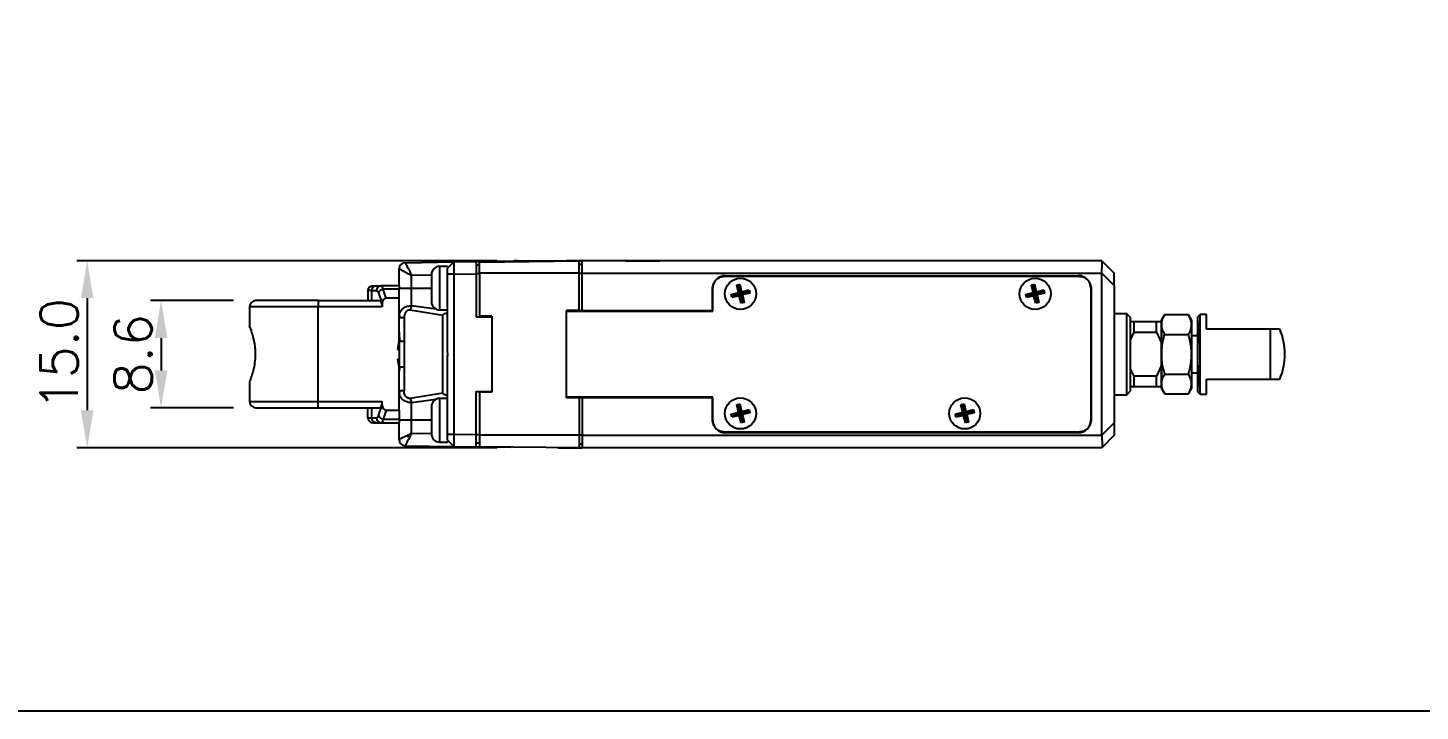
# Model space of a CAD drawing. Header units: millimetres. Extents: x 0 to 508, y 0 to 159.
# Drawn here: x 56.7 to 168.4, y 0 to 54.8 of the extents above; entities that cross this region are included whole.
import ezdxf
from ezdxf import colors
from ezdxf.entities.mleader import LeaderData, LeaderLine
from ezdxf.math import Vec2, Vec3

# ---------------------------------------------------------------- set-up
doc = ezdxf.new("R2010")
doc.units = ezdxf.units.MM
doc.header["$LTSCALE"] = 0.5
doc.styles.add('STYLE2', font='')
doc.styles.add('USER2', font='SIMPLEX.SHX')
doc.styles.get('STYLE2').set_extended_font_data('Gulim')
doc.dimstyles.new('BASE120 inch', dxfattribs={"dimscale": 1.2, "dimtxt": 2.5, "dimasz": 2.5, "dimexe": 0.7, "dimexo": 1.5, "dimtad": 1, "dimlfac": 0.03937, "dimzin": 1, "dimdsep": 46, "dimtxsty": 'USER2', "dimcen": 0, "dimclrd": 6, "dimclre": 6, "dimclrt": 3, "dimadec": 0, "dimazin": 0, "dimtfac": 1, "dimtofl": 0, "dimtmove": 0, "dimatfit": 3, "dimfxl": 0, "dimtolj": 1, "dimtzin": 0, "dimlwe": -1, "dimarcsym": 0})

# ---------------------------------------------------------------- blocks, each defined once
blk = doc.blocks.new('*D44')
at = {"color": 6}
for p, q in [((73.18, 32.94), (66.54, 32.94)), ((73.18, 24.34), (66.54, 24.34))]:
    blk.add_line(p, q, dxfattribs=at)
at = {"color": 6, "lineweight": -2}
blk.add_line((67.38, 29.94), (67.38, 27.34), dxfattribs=at)
at = {"color": 6}
for points in [[(66.88, 29.94), (67.88, 29.94), (67.38, 32.94)], [(66.88, 27.34), (67.88, 27.34), (67.38, 24.34)]]:
    blk.add_solid(points, dxfattribs=at)
at = {"layer": 'Defpoints', "color": 0}
for p in [(74.98, 32.94), (67.38, 24.34), (74.98, 24.34)]:
    blk.add_point(p, dxfattribs=at)
at = {"color": 3, "insert": (65.13, 28.64), "char_height": 3, "attachment_point": 5, "rotation": 90, "style": 'USER2'}
blk.add_mtext('\\A1;8.6', dxfattribs=at)
blk = doc.blocks.new('*D45')
at = {"color": 6}
for p, q in [((94.34, 36.14), (60.61, 36.14)), ((94.34, 21.14), (60.61, 21.14))]:
    blk.add_line(p, q, dxfattribs=at)
at = {"color": 6, "lineweight": -2}
blk.add_line((61.45, 33.14), (61.45, 24.14), dxfattribs=at)
at = {"color": 6}
for points in [[(60.95, 33.14), (61.95, 33.14), (61.45, 36.14)], [(60.95, 24.14), (61.95, 24.14), (61.45, 21.14)]]:
    blk.add_solid(points, dxfattribs=at)
at = {"layer": 'Defpoints', "color": 0}
for p in [(96.14, 36.14), (61.45, 21.14), (96.14, 21.14)]:
    blk.add_point(p, dxfattribs=at)
at = {"color": 3, "insert": (59.2, 28.64), "char_height": 3, "attachment_point": 5, "rotation": 90, "style": 'USER2'}
blk.add_mtext('\\A1;15.0', dxfattribs=at)

msp = doc.modelspace()

# ---------------------------------------------------------------- linework, layer by layer
at = {"color": 7, "linetype": 'Continuous', "lineweight": 25}
for p, q in [((86.97, 35.984), (90.879, 36.052)), ((90.882, 36.055), (90.379, 35.543)), ((90.879, 36.052), (92.679, 36.083)), ((92.679, 36.083), (95.679, 36.136)), ((92.679, 36.083), (92.679, 35.083)), ((92.929, 35.788), (92.679, 35.788)), ((92.929, 36.039), (100.929, 36.137)), ((92.929, 35.141), (92.929, 36.039)), ((95.979, 36.141), (95.679, 36.136)), ((95.679, 36.136), (95.679, 36.073)), ((95.979, 36.141), (97.729, 36.141)), ((97.729, 36.141), (99.879, 36.141)), ((97.729, 36.098), (97.729, 36.141)), ((99.879, 36.124), (99.879, 36.141)), ((101.179, 36.141), (99.879, 36.141)), ((100.929, 36.137), (101.179, 36.14)), ((100.929, 35.141), (100.929, 36.137)), ((101.179, 35.841), (100.929, 35.841)), ((142.879, 36.141), (101.179, 36.141)), ((104.679, 36.141), (107.379, 36.141)), ((142.879, 36.141), (143.879, 35.141)), ((86.479, 34.14), (86.479, 35.484)), ((87.479, 34.992), (89.079, 35.02)), ((87.479, 33.941), (87.479, 34.992)), ((90.379, 35.691), (89.729, 35.691)), ((89.729, 35.691), (89.729, 33.403)), ((90.379, 35.618), (90.379, 35.691)), ((90.879, 35.052), (90.379, 35.052)), ((90.379, 34.777), (90.379, 35.052)), ((90.379, 33.104), (90.379, 34.777)), ((90.879, 35.052), (92.679, 35.083)), ((90.879, 35.052), (90.879, 22.23)), ((92.929, 35.089), (92.679, 35.089)), ((92.679, 35.083), (92.679, 31.641)), ((92.929, 35.141), (92.929, 31.691)), ((100.929, 35.141), (92.929, 35.141)), ((100.929, 32.141), (100.929, 35.141)), ((100.929, 35.141), (101.179, 35.141)), ((101.179, 35.141), (142.879, 35.146)), ((101.179, 32.141), (101.179, 35.141)), ((112.629, 34.891), (141.029, 34.891)), ((112.654, 34.941), (141.004, 34.941)), ((142.879, 22.136), (142.879, 35.146)), ((142.879, 35.146), (143.879, 34.151)), ((84.281, 33.741), (83.979, 33.741)), ((83.979, 33.741), (83.979, 32.941)), ((84.281, 32.941), (84.281, 33.741)), ((84.281, 33.741), (84.668, 33.741)), ((84.657, 34.141), (85.044, 34.141)), ((84.823, 33.565), (85.133, 32.712)), ((85.081, 34.136), (84.977, 34.134)), ((85.061, 34.127), (85.044, 34.141)), ((86.479, 34.141), (85.044, 34.141)), ((85.456, 33.141), (85.198, 33.848)), ((86.479, 33.848), (85.198, 33.848)), ((86.479, 34.14), (86.479, 33.848)), ((86.479, 33.941), (87.479, 33.941)), ((86.479, 33.882), (86.479, 33.941)), ((86.479, 33.141), (86.479, 33.848)), ((87.479, 32.516), (87.479, 33.941)), ((87.479, 33.941), (89.079, 33.941)), ((111.629, 32.141), (111.629, 33.891)), ((111.654, 32.091), (111.654, 33.941)), ((113.121, 33.434), (113.725, 33.584)), ((113.575, 34.188), (113.823, 34.249)), ((113.725, 33.584), (113.575, 34.188)), ((113.692, 34.118), (113.575, 34.188)), ((113.752, 34.132), (113.692, 34.118)), ((113.692, 34.118), (113.842, 33.513)), ((113.842, 33.513), (113.725, 33.584)), ((113.752, 34.132), (113.823, 34.249)), ((113.902, 33.528), (113.752, 34.132)), ((113.823, 34.249), (113.972, 33.645)), ((114.506, 33.678), (113.902, 33.528)), ((113.972, 33.645), (113.902, 33.528)), ((113.916, 33.468), (114.521, 33.618)), ((113.972, 33.645), (114.577, 33.795)), ((114.638, 33.547), (114.034, 33.398)), ((114.506, 33.678), (114.577, 33.795)), ((114.521, 33.618), (114.506, 33.678)), ((114.521, 33.618), (114.638, 33.547)), ((114.577, 33.795), (114.638, 33.547)), ((136.771, 33.434), (137.375, 33.584)), ((137.225, 34.188), (137.473, 34.249)), ((137.375, 33.584), (137.225, 34.188)), ((137.342, 34.118), (137.225, 34.188)), ((137.402, 34.132), (137.342, 34.118)), ((137.342, 34.118), (137.492, 33.513)), ((137.492, 33.513), (137.375, 33.584)), ((137.402, 34.132), (137.473, 34.249)), ((137.552, 33.528), (137.402, 34.132)), ((137.473, 34.249), (137.622, 33.645)), ((138.156, 33.678), (137.552, 33.528)), ((137.622, 33.645), (137.552, 33.528)), ((137.566, 33.468), (138.171, 33.618)), ((137.622, 33.645), (138.227, 33.795)), ((138.288, 33.547), (137.684, 33.398)), ((138.156, 33.678), (138.227, 33.795)), ((138.171, 33.618), (138.156, 33.678)), ((138.171, 33.618), (138.288, 33.547)), ((138.227, 33.795), (138.288, 33.547)), ((142.004, 33.941), (142.004, 23.341)), ((142.029, 33.891), (142.029, 23.391)), ((143.879, 34.151), (143.879, 23.131)), ((74.479, 32.441), (74.479, 30.819)), ((79.979, 32.441), (74.479, 32.441)), ((79.979, 32.941), (79.979, 32.441)), ((79.979, 32.941), (84.951, 32.941)), ((79.979, 24.841), (79.979, 32.441)), ((85.133, 32.441), (79.979, 32.441)), ((85.133, 32.712), (85.133, 32.441)), ((86.479, 33.141), (85.456, 33.141)), ((86.479, 29.695), (86.479, 33.141)), ((89.46, 32.257), (87.479, 32.516)), ((89.729, 33.403), (89.729, 32.191)), ((90.379, 28.788), (90.379, 33.104)), ((113.182, 33.187), (113.121, 33.434)), ((113.238, 33.364), (113.121, 33.434)), ((113.786, 33.336), (113.182, 33.187)), ((113.252, 33.304), (113.182, 33.187)), ((113.842, 33.513), (113.238, 33.364)), ((113.238, 33.364), (113.252, 33.304)), ((113.252, 33.304), (113.857, 33.454)), ((113.857, 33.454), (113.786, 33.336)), ((113.936, 32.732), (113.786, 33.336)), ((113.857, 33.454), (114.006, 32.849)), ((114.066, 32.864), (113.916, 33.468)), ((113.916, 33.468), (114.034, 33.398)), ((114.006, 32.849), (113.936, 32.732)), ((114.183, 32.793), (113.936, 32.732)), ((114.006, 32.849), (114.066, 32.864)), ((114.034, 33.398), (114.183, 32.793)), ((114.066, 32.864), (114.183, 32.793)), ((136.832, 33.187), (136.771, 33.434)), ((136.888, 33.364), (136.771, 33.434)), ((137.436, 33.336), (136.832, 33.187)), ((136.902, 33.304), (136.832, 33.187)), ((137.492, 33.513), (136.888, 33.364)), ((136.888, 33.364), (136.902, 33.304)), ((136.902, 33.304), (137.507, 33.454)), ((137.507, 33.454), (137.436, 33.336)), ((137.586, 32.732), (137.436, 33.336)), ((137.507, 33.454), (137.656, 32.849)), ((137.716, 32.864), (137.566, 33.468)), ((137.566, 33.468), (137.684, 33.398)), ((137.656, 32.849), (137.586, 32.732)), ((137.833, 32.793), (137.586, 32.732)), ((137.656, 32.849), (137.716, 32.864)), ((137.684, 33.398), (137.833, 32.793)), ((137.716, 32.864), (137.833, 32.793)), ((86.48, 31.581), (86.881, 31.581)), ((86.503, 31.726), (86.485, 31.581)), ((86.881, 31.581), (86.881, 29.691)), ((89.979, 31.744), (87.381, 32.177)), ((89.729, 32.191), (90.379, 32.191)), ((90.379, 32.136), (89.963, 32.191)), ((89.979, 25.538), (89.979, 31.744)), ((92.679, 31.641), (93.929, 31.641)), ((93.929, 31.691), (92.929, 31.691)), ((92.979, 31.691), (92.979, 31.641)), ((93.929, 31.691), (93.929, 25.591)), ((99.929, 32.091), (99.929, 32.141)), ((100.929, 32.141), (99.929, 32.141)), ((99.929, 25.191), (99.929, 32.091)), ((99.929, 32.091), (111.654, 32.091)), ((100.929, 32.141), (101.179, 32.141)), ((101.179, 32.141), (111.629, 32.141)), ((101.179, 32.141), (101.179, 32.091)), ((111.629, 32.141), (111.654, 32.141)), ((144.879, 31.891), (143.879, 31.891)), ((145.179, 31.591), (144.879, 31.891)), ((144.879, 28.271), (144.879, 31.891)), ((145.179, 25.691), (145.179, 31.591)), ((147.925, 31.816), (147.679, 31.391)), ((147.679, 31.022), (147.679, 31.391)), ((147.925, 31.816), (149.834, 31.816)), ((150.079, 31.391), (149.834, 31.816)), ((150.079, 31.391), (150.079, 31.022)), ((150.778, 31.841), (150.578, 31.641)), ((150.578, 28.641), (150.578, 31.641)), ((151.278, 31.841), (150.778, 31.841)), ((150.778, 28.641), (150.778, 31.841)), ((151.278, 30.641), (151.278, 31.841)), ((145.48, 31.244), (145.18, 31.244)), ((145.18, 29.801), (145.48, 30.415)), ((147.279, 31.244), (145.479, 31.244)), ((145.479, 30.415), (147.279, 30.415)), ((145.48, 30.415), (145.48, 31.244)), ((147.679, 31.244), (147.279, 31.244)), ((147.279, 30.415), (147.279, 31.244)), ((147.279, 30.415), (147.679, 29.528)), ((147.679, 28.641), (147.679, 31.022)), ((147.925, 30.229), (149.834, 30.229)), ((150.079, 31.022), (150.079, 28.641)), ((156.42, 30.641), (151.278, 30.641)), ((156.42, 26.641), (156.42, 30.641)), ((86.393, 29.027), (86.479, 29.695)), ((86.478, 29.691), (86.562, 29.691)), ((86.479, 29.691), (86.479, 28.941)), ((86.562, 29.691), (86.881, 29.691)), ((86.881, 29.691), (86.881, 27.591)), ((86.393, 29.027), (86.479, 28.941)), ((86.479, 28.341), (86.393, 28.254)), ((86.479, 27.587), (86.393, 28.254)), ((86.479, 28.941), (86.479, 28.341)), ((86.479, 28.341), (86.479, 27.591)), ((90.379, 24.177), (90.379, 28.494)), ((144.879, 25.391), (144.879, 28.271)), ((147.679, 26.259), (147.679, 28.641)), ((150.079, 28.641), (150.079, 26.259)), ((150.578, 25.641), (150.578, 28.641)), ((150.778, 25.441), (150.778, 28.641)), ((86.562, 27.591), (86.479, 27.591)), ((86.479, 24.141), (86.479, 27.587)), ((86.881, 27.591), (86.562, 27.591)), ((86.881, 27.591), (86.881, 25.701)), ((145.479, 26.867), (145.179, 27.48)), ((147.279, 26.867), (145.479, 26.867)), ((147.679, 27.753), (147.279, 26.867)), ((147.279, 26.038), (147.279, 26.867)), ((147.925, 27.053), (149.834, 27.053)), ((74.479, 26.463), (74.479, 24.841)), ((86.881, 25.701), (86.479, 25.701)), ((86.486, 25.71), (86.503, 25.557)), ((145.18, 26.038), (145.48, 26.038)), ((145.48, 26.038), (147.279, 26.038)), ((147.279, 26.038), (147.679, 26.038)), ((147.679, 25.891), (147.679, 26.259)), ((147.679, 25.891), (147.925, 25.465)), ((149.834, 25.465), (150.079, 25.891)), ((150.079, 26.259), (150.079, 25.891)), ((151.278, 26.641), (156.42, 26.641)), ((151.278, 25.441), (151.278, 26.641)), ((74.479, 24.841), (79.979, 24.841)), ((79.979, 24.841), (85.133, 24.841)), ((79.979, 24.341), (79.979, 24.841)), ((85.133, 24.57), (85.133, 24.841)), ((87.381, 25.105), (89.979, 25.538)), ((87.479, 24.766), (89.446, 25.023)), ((87.479, 23.341), (87.479, 24.766)), ((90.379, 25.091), (89.729, 25.091)), ((89.729, 25.091), (89.729, 22.962)), ((89.963, 25.091), (90.379, 25.145)), ((92.679, 25.641), (93.929, 25.641)), ((92.679, 22.198), (92.679, 25.641)), ((92.929, 25.591), (92.929, 22.141)), ((93.929, 25.591), (92.929, 25.591)), ((92.979, 25.641), (92.979, 25.591)), ((111.654, 25.191), (99.929, 25.191)), ((99.929, 25.141), (99.929, 25.191)), ((100.929, 25.141), (99.929, 25.141)), ((100.929, 25.141), (100.929, 22.141)), ((101.179, 25.141), (100.929, 25.141)), ((101.179, 25.141), (101.179, 25.191)), ((101.179, 25.141), (101.179, 22.141)), ((111.629, 25.141), (101.179, 25.141)), ((111.629, 23.391), (111.629, 25.141)), ((111.654, 25.141), (111.629, 25.141)), ((111.654, 23.341), (111.654, 25.191)), ((113.575, 24.588), (113.823, 24.649)), ((113.725, 23.984), (113.575, 24.588)), ((113.692, 24.518), (113.575, 24.588)), ((113.752, 24.532), (113.823, 24.649)), ((113.823, 24.649), (113.972, 24.045)), ((131.575, 24.588), (131.823, 24.649)), ((131.725, 23.984), (131.575, 24.588)), ((131.692, 24.518), (131.575, 24.588)), ((131.752, 24.532), (131.823, 24.649)), ((131.823, 24.649), (131.972, 24.045)), ((143.879, 25.391), (144.879, 25.391)), ((144.879, 25.391), (145.179, 25.691)), ((147.925, 25.465), (149.834, 25.465)), ((150.578, 25.641), (150.778, 25.441)), ((150.778, 25.441), (151.278, 25.441)), ((79.979, 24.341), (84.951, 24.341)), ((83.979, 23.541), (83.979, 24.341)), ((83.979, 23.541), (84.281, 23.541)), ((84.281, 23.541), (84.281, 24.341)), ((84.281, 23.541), (84.668, 23.541)), ((84.823, 23.717), (85.133, 24.57)), ((85.456, 24.141), (85.198, 23.434)), ((85.456, 24.141), (86.479, 24.141)), ((86.479, 24.141), (86.479, 23.434)), ((90.379, 22.504), (90.379, 24.177)), ((113.121, 23.834), (113.725, 23.984)), ((113.182, 23.587), (113.121, 23.834)), ((113.238, 23.764), (113.121, 23.834)), ((113.786, 23.736), (113.182, 23.587)), ((113.252, 23.704), (113.182, 23.587)), ((113.842, 23.913), (113.238, 23.764)), ((113.238, 23.764), (113.252, 23.704)), ((113.252, 23.704), (113.857, 23.854)), ((113.752, 24.532), (113.692, 24.518)), ((113.692, 24.518), (113.842, 23.913)), ((113.842, 23.913), (113.725, 23.984)), ((113.902, 23.928), (113.752, 24.532)), ((113.857, 23.854), (113.786, 23.736)), ((113.936, 23.132), (113.786, 23.736)), ((113.857, 23.854), (114.006, 23.249)), ((114.506, 24.078), (113.902, 23.928)), ((113.972, 24.045), (113.902, 23.928)), ((113.916, 23.868), (114.521, 24.018)), ((114.066, 23.264), (113.916, 23.868)), ((113.916, 23.868), (114.034, 23.798)), ((113.972, 24.045), (114.577, 24.195)), ((114.638, 23.947), (114.034, 23.798)), ((114.034, 23.798), (114.183, 23.193)), ((114.506, 24.078), (114.577, 24.195)), ((114.521, 24.018), (114.506, 24.078)), ((114.521, 24.018), (114.638, 23.947)), ((114.577, 24.195), (114.638, 23.947)), ((131.121, 23.834), (131.725, 23.984)), ((131.182, 23.587), (131.121, 23.834)), ((131.238, 23.764), (131.121, 23.834)), ((131.786, 23.736), (131.182, 23.587)), ((131.252, 23.704), (131.182, 23.587)), ((131.842, 23.913), (131.238, 23.764)), ((131.238, 23.764), (131.252, 23.704)), ((131.252, 23.704), (131.857, 23.854)), ((131.752, 24.532), (131.692, 24.518)), ((131.692, 24.518), (131.842, 23.913)), ((131.842, 23.913), (131.725, 23.984)), ((131.902, 23.928), (131.752, 24.532)), ((131.857, 23.854), (131.786, 23.736)), ((131.936, 23.132), (131.786, 23.736)), ((131.857, 23.854), (132.006, 23.249)), ((132.506, 24.078), (131.902, 23.928)), ((131.972, 24.045), (131.902, 23.928)), ((131.916, 23.868), (132.521, 24.018)), ((132.066, 23.264), (131.916, 23.868)), ((131.916, 23.868), (132.034, 23.798)), ((131.972, 24.045), (132.577, 24.195)), ((132.638, 23.947), (132.034, 23.798)), ((132.034, 23.798), (132.183, 23.193)), ((132.506, 24.078), (132.577, 24.195)), ((132.521, 24.018), (132.506, 24.078)), ((132.521, 24.018), (132.638, 23.947)), ((132.577, 24.195), (132.638, 23.947)), ((84.657, 23.141), (85.044, 23.141)), ((84.977, 23.147), (85.053, 23.146)), ((85.044, 23.141), (86.479, 23.141)), ((85.198, 23.434), (86.479, 23.434)), ((86.479, 23.434), (86.479, 23.141)), ((86.479, 23.341), (86.479, 23.399)), ((87.479, 23.341), (86.479, 23.341)), ((86.479, 21.798), (86.479, 23.141)), ((87.479, 22.289), (87.479, 23.341)), ((89.079, 23.341), (87.479, 23.341)), ((89.729, 22.962), (89.729, 21.591)), ((90.379, 22.23), (90.379, 22.504)), ((141.029, 22.391), (112.629, 22.391)), ((114.006, 23.249), (113.936, 23.132)), ((114.183, 23.193), (113.936, 23.132)), ((114.006, 23.249), (114.066, 23.264)), ((114.066, 23.264), (114.183, 23.193)), ((132.006, 23.249), (131.936, 23.132)), ((132.183, 23.193), (131.936, 23.132)), ((132.006, 23.249), (132.066, 23.264)), ((132.066, 23.264), (132.183, 23.193)), ((143.879, 23.131), (142.879, 22.136)), ((86.97, 21.298), (90.879, 21.23)), ((87.179, 22.141), (87.196, 21.991)), ((89.079, 22.261), (87.479, 22.289)), ((89.729, 21.591), (90.379, 21.591)), ((90.379, 22.23), (90.879, 22.23)), ((90.379, 21.739), (90.882, 21.227)), ((90.379, 21.591), (90.379, 21.656)), ((90.879, 22.23), (92.679, 22.198)), ((92.679, 21.198), (92.679, 22.198)), ((92.679, 22.193), (92.929, 22.193)), ((92.929, 21.493), (92.679, 21.493)), ((100.929, 22.141), (92.929, 22.141)), ((92.929, 22.141), (92.929, 21.242)), ((92.929, 21.242), (100.929, 21.144)), ((100.929, 22.141), (100.929, 21.144)), ((101.179, 22.141), (100.929, 22.141)), ((100.929, 21.441), (101.179, 21.441)), ((101.179, 22.141), (142.879, 22.136)), ((141.004, 22.341), (112.654, 22.341)), ((143.879, 22.141), (142.879, 21.141)), ((90.879, 21.23), (92.679, 21.198)), ((95.479, 21.15), (92.679, 21.198)), ((95.479, 21.211), (95.479, 21.15)), ((99.229, 21.141), (99.229, 21.165)), ((99.229, 21.141), (99.879, 21.141)), ((99.879, 21.141), (99.879, 21.157)), ((99.879, 21.141), (100.879, 21.141)), ((100.879, 21.141), (101.145, 21.141)), ((101.179, 21.141), (100.929, 21.144)), ((142.879, 21.141), (101.179, 21.141))]:
    msp.add_line(p, q, dxfattribs=at)
for p, q in [((147.679, 31.244), (147.679, 26.038)), ((150.079, 30.141), (150.578, 30.141)), ((150.079, 27.141), (150.578, 27.141))]:
    msp.add_line(p, q)
at = {"color": 6}
msp.add_lwpolyline([(0, 158.814), (253.935, 158.814), (253.935, 0), (0, 0)], close=True, dxfattribs=at)
at = {"color": 7, "linetype": 'Continuous', "lineweight": 25}
for centre in [(113.879, 33.491), (137.529, 33.491), (113.879, 23.891), (131.879, 23.891)]:
    msp.add_circle(centre, 1.25, dxfattribs=at)
for centre, radius, start, end in [((86.979, 35.484), 0.5, 91, 180), ((89.729, 35.041), 0.65, 90, 180), ((112.654, 33.941), 1, 90, 180), ((141.004, 33.941), 1, 0, 90), ((84.379, 33.741), 0.4, 90, 180), ((84.669, 33.753), 0.389, 91.836, 181.7256), ((85.056, 33.753), 0.389, 91.83628, 181.72532), ((85.262, 33.372), 0.48, 97.61571, 156.30626), ((74.979, 32.441), 0.5, 90, 180), ((89.439, 31.766), 2.099, 159.05286, 168.70507), ((89.729, 32.841), 0.65, 180, 270), ((152.578, 28.641), 5, 336.34992, 23.64788), ((74.979, 24.841), 0.5, 180, 270), ((89.439, 25.516), 2.099, 191.29493, 200.94714), ((89.729, 24.441), 0.65, 90, 180), ((84.379, 23.541), 0.4, 180, 270), ((84.669, 23.529), 0.389, 178.2744, 268.164), ((85.056, 23.529), 0.389, 178.27468, 268.16372), ((85.262, 23.909), 0.48, 203.69374, 262.38429), ((112.654, 23.341), 1, 180, 270), ((141.004, 23.341), 1, 270, 0), ((86.979, 21.798), 0.5, 180, 269), ((89.729, 22.241), 0.65, 180, 270)]:
    msp.add_arc(centre, radius, start, end, dxfattribs=at)
for centre, major_axis, ratio, start_param, end_param in [((84.951, 32.441), (0, 0.5), 0.3639702, 4.712389, 6.2831853), ((85.559, 32.575), (0.2, -0.549), 0.6847911, 2.8973261, 4.2238558), ((89.557, 28.641), (0, 0.85), 0.9826973, 4.5383661, 4.8864118), ((84.951, 24.841), (0, 0.5), 0.3639702, 3.1415927, 4.712389), ((85.559, 24.707), (-0.2, -0.549), 0.6847911, 5.2009222, 6.5274519)]:
    msp.add_ellipse(centre, major_axis=major_axis, ratio=ratio, start_param=start_param, end_param=end_param, dxfattribs=at)
for points, knots in [([(86.97, 35.984), (86.976, 35.974), (86.986, 35.954), (87.056, 35.816), (87.141, 35.651), (87.23, 35.477), (87.345, 35.255), (87.431, 35.087), (87.479, 34.992)], [0, 0, 0, 0, 0.1901901, 0.391587, 0.518841, 0.6598592, 0.8072413, 1, 1, 1, 1]), ([(90.879, 36.052), (90.878, 36.04), (90.876, 36.017), (90.875, 35.841), (90.876, 35.586), (90.876, 35.306), (90.878, 35.123), (90.879, 35.052)], [0, 0, 0, 0, 0.2198969, 0.4345126, 0.6491851, 0.8639201, 1, 1, 1, 1]), ([(101.179, 35.141), (101.179, 35.272), (101.179, 35.534), (101.179, 35.864), (101.179, 36.096), (101.179, 36.126), (101.179, 36.141)], [0, 0, 0, 0, 0.2499999, 0.5, 0.7500001, 1, 1, 1, 1]), ([(142.879, 35.146), (142.881, 35.221), (142.885, 35.364), (142.902, 35.618), (142.911, 35.88), (142.895, 36.096), (142.884, 36.126), (142.879, 36.141)], [0, 0, 0, 0, 0.14483222, 0.27565664, 0.51537484, 0.75471389, 1, 1, 1, 1]), ([(86.479, 35.484), (86.489, 35.479), (86.509, 35.469), (86.648, 35.401), (86.814, 35.319), (86.99, 35.233), (87.214, 35.122), (87.383, 35.039), (87.479, 34.992)], [0, 0, 0, 0, 0.190195, 0.3915871, 0.5188672, 0.6598589, 0.8072524, 1, 1, 1, 1]), ([(89.079, 35.03), (89.079, 35.024), (89.079, 35.011), (89.079, 34.839), (89.079, 34.636), (89.079, 34.446), (89.079, 34.236), (89.079, 33.949), (89.079, 33.739), (89.079, 33.603)], [0, 0, 0, 0, 0.1656698, 0.3654442, 0.4740098, 0.5828347, 0.6914002, 0.8002256, 1, 1, 1, 1]), ([(90.379, 35.052), (90.379, 35.107), (90.379, 35.216), (90.379, 35.363), (90.379, 35.474), (90.379, 35.535), (90.379, 35.541), (90.379, 35.543)], [0, 0, 0, 0, 0.2122021, 0.4239987, 0.6415211, 0.8550716, 1, 1, 1, 1]), ([(111.629, 33.891), (111.644, 34.022), (111.674, 34.284), (111.906, 34.614), (112.236, 34.846), (112.498, 34.876), (112.629, 34.891)], [0, 0, 0, 0, 0.2500002, 0.5, 0.7499995, 1, 1, 1, 1]), ([(141.029, 34.891), (141.16, 34.876), (141.422, 34.846), (141.753, 34.614), (141.984, 34.284), (142.014, 34.022), (142.029, 33.891)], [0, 0, 0, 0, 0.2500001, 0.5000003, 0.7500004, 1, 1, 1, 1]), ([(143.879, 34.151), (143.879, 34.296), (143.878, 34.502), (143.879, 34.739), (143.879, 34.88), (143.879, 34.993), (143.878, 35.114), (143.879, 35.13), (143.879, 35.141)], [0, 0, 0, 0, 0.2722055, 0.3866751, 0.4999998, 0.6133025, 0.7277943, 1, 1, 1, 1]), ([(84.379, 34.141), (84.391, 34.141), (84.414, 34.141), (84.576, 34.141), (84.657, 34.141)], [0, 0, 0, 0, 0.50000006, 1, 1, 1, 1]), ([(84.668, 33.741), (84.692, 33.734), (84.733, 33.724), (84.785, 33.655), (84.81, 33.595), (84.823, 33.565)], [0, 0, 0, 0, 0.4287245, 0.7132804, 1, 1, 1, 1]), ([(85.198, 33.848), (85.188, 33.892), (85.164, 33.986), (85.118, 34.098), (85.081, 34.117), (85.061, 34.127)], [0, 0, 0, 0, 0.28070526, 0.60255223, 1, 1, 1, 1]), ([(89.079, 33.603), (89.079, 33.476), (89.079, 33.28), (89.079, 33.078), (89.079, 32.954), (89.079, 32.877), (89.079, 32.833), (89.079, 32.848), (89.079, 32.852)], [0, 0, 0, 0, 0.2987685, 0.4611308, 0.6238821, 0.7862449, 0.9489959, 1, 1, 1, 1]), ([(79.979, 32.941), (79.665, 32.941), (79.036, 32.941), (78.268, 32.941), (77.675, 32.941), (77.087, 32.941), (76.418, 32.941), (75.769, 32.941), (75.357, 32.941), (75.124, 32.941), (75.001, 32.941), (74.987, 32.941), (74.979, 32.941)], [0, 0, 0, 0, 0.120018, 0.2399341, 0.304339, 0.3686767, 0.4999831, 0.6312892, 0.7598669, 0.8401549, 0.9197718, 1, 1, 1, 1]), ([(86.497, 31.727), (86.501, 31.764), (86.511, 31.879), (86.585, 32.05), (86.7, 32.219), (86.876, 32.381), (87.136, 32.512), (87.366, 32.515), (87.479, 32.516)], [0, 0, 0, 0, 0.0796604, 0.2498672, 0.3998349, 0.5286443, 0.7695767, 1, 1, 1, 1]), ([(87.381, 32.177), (87.352, 32.181), (87.296, 32.189), (87.21, 32.173), (87.131, 32.136), (87.056, 32.075), (86.989, 31.992), (86.905, 31.83), (86.891, 31.685), (86.881, 31.581)], [0, 0, 0, 0, 0.0988031, 0.1949632, 0.2920444, 0.3950001, 0.5186262, 0.6521997, 1, 1, 1, 1]), ([(89.979, 31.744), (89.981, 31.757), (89.984, 31.784), (90.013, 31.825), (90.095, 31.89), (90.226, 31.934), (90.335, 31.958), (90.379, 31.968)], [0, 0, 0, 0, 0.0818064, 0.1630085, 0.3048806, 0.7218026, 1, 1, 1, 1]), ([(147.679, 31.022), (147.679, 31.041), (147.682, 31.184), (147.735, 31.452), (147.861, 31.694), (147.925, 31.816)], [0, 0, 0, 0, 0.0700123, 0.5307441, 1, 1, 1, 1]), ([(150.079, 31.022), (150.079, 31.041), (150.077, 31.184), (150.023, 31.452), (149.897, 31.694), (149.834, 31.816)], [0, 0, 0, 0, 0.0700123, 0.5307441, 1, 1, 1, 1]), ([(74.488, 30.819), (74.485, 30.825), (74.472, 30.859), (74.538, 30.693), (74.667, 30.335), (74.8, 29.865), (74.883, 29.413), (74.929, 29.038), (74.935, 28.774), (74.938, 28.641)], [0, 0, 0, 0, 0.04989255, 0.24816652, 0.44953652, 0.6641454, 0.77305551, 0.88552458, 1, 1, 1, 1]), ([(86.479, 30.41), (86.481, 30.287), (86.483, 30.041), (86.535, 29.808), (86.562, 29.691)], [0, 0, 0, 0, 0.4960188, 1, 1, 1, 1]), ([(147.679, 31.088), (147.679, 31.052), (147.679, 30.933), (147.679, 30.597), (147.679, 30.111), (147.679, 29.723), (147.679, 29.528)], [0, 0, 0, 0, 0.1226325, 0.4150883, 0.7075441, 1, 1, 1, 1]), ([(147.925, 30.229), (147.856, 30.357), (147.718, 30.618), (147.692, 30.887), (147.679, 31.022)], [0, 0, 0, 0, 0.4954578, 1, 1, 1, 1]), ([(147.679, 28.641), (147.683, 28.785), (147.693, 29.125), (147.773, 29.658), (147.874, 30.038), (147.925, 30.229)], [0, 0, 0, 0, 0.2684066, 0.6323732, 1, 1, 1, 1]), ([(149.834, 30.229), (149.902, 30.357), (150.041, 30.618), (150.066, 30.887), (150.079, 31.022)], [0, 0, 0, 0, 0.4954578, 1, 1, 1, 1]), ([(150.079, 28.641), (150.075, 28.785), (150.066, 29.125), (149.985, 29.658), (149.884, 30.038), (149.834, 30.229)], [0, 0, 0, 0, 0.2684066, 0.6323732, 1, 1, 1, 1]), ([(150.578, 31.244), (150.578, 31.163), (150.578, 31.002), (150.578, 30.6), (150.578, 30.11), (150.578, 29.722), (150.578, 29.528)], [0, 0, 0, 0, 0.25, 0.5, 0.75, 1, 1, 1, 1]), ([(157.145, 30.641), (157.147, 30.641), (157.153, 30.641), (157.016, 30.641), (156.774, 30.641), (156.53, 30.641), (156.42, 30.641)], [0, 0, 0, 0, 0.1702739, 0.4586862, 0.7554614, 1, 1, 1, 1]), ([(74.938, 28.641), (74.928, 28.405), (74.908, 27.933), (74.771, 27.298), (74.641, 26.877), (74.554, 26.633), (74.493, 26.474), (74.49, 26.467), (74.488, 26.463)], [0, 0, 0, 0, 0.2027184, 0.4050231, 0.6178137, 0.7270266, 0.8397176, 1, 1, 1, 1]), ([(147.925, 27.053), (147.889, 27.186), (147.8, 27.511), (147.702, 28.041), (147.687, 28.44), (147.679, 28.641)], [0, 0, 0, 0, 0.2572434, 0.6263799, 1, 1, 1, 1]), ([(149.834, 27.053), (149.87, 27.186), (149.958, 27.511), (150.057, 28.041), (150.072, 28.44), (150.079, 28.641)], [0, 0, 0, 0, 0.2572434, 0.6263799, 1, 1, 1, 1]), ([(86.479, 26.872), (86.481, 26.994), (86.483, 27.24), (86.535, 27.473), (86.562, 27.591)], [0, 0, 0, 0, 0.4960188, 1, 1, 1, 1]), ([(145.479, 26.038), (145.479, 26.131), (145.479, 26.317), (145.479, 26.607), (145.479, 26.801), (145.479, 26.867)], [0, 0, 0, 0, 0.3926474, 0.7940881, 1, 1, 1, 1]), ([(147.679, 27.753), (147.679, 27.559), (147.679, 27.17), (147.679, 26.687), (147.679, 26.377), (147.679, 26.275), (147.679, 26.259)], [0, 0, 0, 0, 0.3148495, 0.6296989, 0.9445484, 1, 1, 1, 1]), ([(147.679, 26.259), (147.679, 26.278), (147.682, 26.421), (147.735, 26.689), (147.861, 26.931), (147.925, 27.053)], [0, 0, 0, 0, 0.0700126, 0.5307444, 1, 1, 1, 1]), ([(150.079, 26.259), (150.079, 26.278), (150.077, 26.421), (150.023, 26.689), (149.897, 26.931), (149.834, 27.053)], [0, 0, 0, 0, 0.0700126, 0.5307444, 1, 1, 1, 1]), ([(150.578, 27.753), (150.578, 27.559), (150.578, 27.172), (150.578, 26.681), (150.578, 26.28), (150.578, 26.119), (150.578, 26.038)], [0, 0, 0, 0, 0.25, 0.5, 0.75, 1, 1, 1, 1]), ([(87.381, 25.105), (87.354, 25.101), (87.301, 25.093), (87.221, 25.105), (87.146, 25.136), (87.071, 25.192), (86.999, 25.273), (86.936, 25.391), (86.89, 25.536), (86.884, 25.645), (86.881, 25.701)], [0, 0, 0, 0, 0.0931466, 0.1818655, 0.2714902, 0.3672046, 0.4959353, 0.6346479, 0.8138516, 1, 1, 1, 1]), ([(147.925, 25.465), (147.856, 25.594), (147.718, 25.855), (147.692, 26.124), (147.679, 26.259)], [0, 0, 0, 0, 0.4954581, 1, 1, 1, 1]), ([(149.834, 25.465), (149.902, 25.594), (150.041, 25.855), (150.066, 26.124), (150.079, 26.259)], [0, 0, 0, 0, 0.4954581, 1, 1, 1, 1]), ([(156.42, 26.641), (156.549, 26.641), (156.81, 26.641), (157.044, 26.641), (157.162, 26.641), (157.149, 26.641), (157.145, 26.641)], [0, 0, 0, 0, 0.2883766, 0.5851166, 0.8734932, 1, 1, 1, 1]), ([(87.479, 24.766), (87.373, 24.766), (87.158, 24.768), (86.905, 24.883), (86.722, 25.037), (86.597, 25.21), (86.514, 25.389), (86.502, 25.513), (86.498, 25.557)], [0, 0, 0, 0, 0.2160324, 0.4395319, 0.5747301, 0.7318006, 0.9060908, 1, 1, 1, 1]), ([(90.379, 25.314), (90.331, 25.324), (90.238, 25.344), (90.121, 25.385), (90.042, 25.431), (90.001, 25.472), (89.982, 25.506), (89.98, 25.528), (89.979, 25.538)], [0, 0, 0, 0, 0.3029034, 0.5867997, 0.7634786, 0.8634658, 0.9406829, 1, 1, 1, 1]), ([(74.979, 24.341), (74.987, 24.341), (75.001, 24.341), (75.124, 24.341), (75.305, 24.341), (75.532, 24.341), (75.875, 24.341), (76.31, 24.341), (76.821, 24.341), (77.235, 24.341), (77.675, 24.341), (78.268, 24.341), (79.036, 24.341), (79.665, 24.341), (79.979, 24.341)], [0, 0, 0, 0, 0.0802008, 0.1597906, 0.2400513, 0.3043672, 0.3687501, 0.5000115, 0.565696, 0.6314489, 0.6957648, 0.7601477, 0.8800229, 1, 1, 1, 1]), ([(84.823, 23.717), (84.803, 23.673), (84.771, 23.601), (84.717, 23.55), (84.684, 23.544), (84.668, 23.541)], [0, 0, 0, 0, 0.4275602, 0.7116191, 1, 1, 1, 1]), ([(89.079, 24.422), (89.079, 24.424), (89.079, 24.431), (89.079, 24.296), (89.079, 24.114), (89.079, 23.936), (89.079, 23.734), (89.079, 23.454), (89.079, 23.241), (89.079, 23.102)], [0, 0, 0, 0, 0.1219495, 0.3321923, 0.446447, 0.5609745, 0.6752291, 0.7897569, 1, 1, 1, 1]), ([(84.379, 23.141), (84.391, 23.141), (84.414, 23.141), (84.576, 23.141), (84.657, 23.141)], [0, 0, 0, 0, 0.50000006, 1, 1, 1, 1]), ([(85.198, 23.434), (85.179, 23.362), (85.15, 23.25), (85.095, 23.159), (85.063, 23.147), (85.044, 23.141)], [0, 0, 0, 0, 0.430059, 0.6669121, 1, 1, 1, 1]), ([(89.079, 23.102), (89.079, 22.971), (89.079, 22.767), (89.079, 22.547), (89.079, 22.406), (89.079, 22.307), (89.079, 22.243), (89.079, 22.255), (89.079, 22.26)], [0, 0, 0, 0, 0.27806185, 0.42917217, 0.58064366, 0.73175391, 0.88322508, 1, 1, 1, 1]), ([(112.629, 22.391), (112.498, 22.406), (112.236, 22.436), (111.906, 22.667), (111.674, 22.998), (111.644, 23.26), (111.629, 23.391)], [0, 0, 0, 0, 0.2500005, 0.5, 0.7499998, 1, 1, 1, 1]), ([(142.029, 23.391), (142.014, 23.26), (141.984, 22.998), (141.753, 22.667), (141.422, 22.436), (141.16, 22.406), (141.029, 22.391)], [0, 0, 0, 0, 0.2499996, 0.4999997, 0.74999987, 1, 1, 1, 1]), ([(143.879, 23.131), (143.879, 22.991), (143.879, 22.787), (143.879, 22.548), (143.879, 22.401), (143.879, 22.284), (143.879, 22.166), (143.879, 22.151), (143.879, 22.141)], [0, 0, 0, 0, 0.2634453, 0.3825951, 0.4999821, 0.6172528, 0.7363577, 1, 1, 1, 1]), ([(87.479, 22.289), (87.384, 22.243), (87.215, 22.16), (86.991, 22.049), (86.815, 21.963), (86.648, 21.881), (86.509, 21.813), (86.489, 21.803), (86.479, 21.798)], [0, 0, 0, 0, 0.1914442, 0.3396525, 0.4809218, 0.6083982, 0.8098444, 1, 1, 1, 1]), ([(87.479, 22.289), (87.431, 22.195), (87.345, 22.028), (87.231, 21.805), (87.141, 21.631), (87.056, 21.465), (86.986, 21.328), (86.976, 21.308), (86.97, 21.298)], [0, 0, 0, 0, 0.19141129, 0.33965205, 0.4809056, 0.60839807, 0.80981372, 1, 1, 1, 1]), ([(90.379, 21.739), (90.379, 21.744), (90.379, 21.754), (90.379, 21.838), (90.379, 21.962), (90.379, 22.101), (90.379, 22.192), (90.379, 22.23)], [0, 0, 0, 0, 0.21218954, 0.42397125, 0.64151293, 0.85505609, 1, 1, 1, 1]), ([(90.879, 22.23), (90.878, 22.115), (90.876, 21.887), (90.875, 21.586), (90.876, 21.362), (90.876, 21.246), (90.878, 21.234), (90.879, 21.23)], [0, 0, 0, 0, 0.2199537, 0.4345703, 0.6492435, 0.8639788, 1, 1, 1, 1]), ([(101.179, 22.141), (101.179, 22.01), (101.179, 21.748), (101.179, 21.417), (101.179, 21.186), (101.179, 21.156), (101.179, 21.141)], [0, 0, 0, 0, 0.2499999, 0.5, 0.7500001, 1, 1, 1, 1]), ([(142.879, 22.136), (142.884, 22.008), (142.895, 21.756), (142.911, 21.433), (142.902, 21.243), (142.884, 21.154), (142.881, 21.145), (142.879, 21.141)], [0, 0, 0, 0, 0.2450581, 0.4845979, 0.7243813, 0.8669099, 1, 1, 1, 1])]:
    msp.add_open_spline(points, degree=3, knots=knots, dxfattribs=at)

# ---------------------------------------------------------------- dimensions: what is measured, and where the dimension line sits
dim = msp.add_linear_dim(base=(61.449, 21.141), p1=(96.138, 36.141), p2=(96.138, 21.141), angle=90, text='15.0', dimstyle='BASE120 inch')
dim.commit()
dim.dimension.update_dxf_attribs({"geometry": '*D45', "text_midpoint": (59.199, 28.641)})
dim = msp.add_linear_dim(base=(67.379, 24.341), p1=(74.979, 32.941), p2=(74.979, 24.341), angle=90, text='8.6', dimstyle='BASE120 inch')
dim.commit()
dim.dimension.update_dxf_attribs({"geometry": '*D44', "text_midpoint": (67.379, 28.641), "dimtype": 160})

# ---------------------------------------------------------------- leaders
ml = msp.add_multileader_mtext('Standard')
ml.set_content('^I^IM3.0 Rod end tip assemble', color=2, style='STYLE2')
ml.set_leader_properties(color=1)
ml.build(insert=Vec2(0, 0))
ml.multileader.update_dxf_attribs({"text_left_attachment_type": 5, "text_right_attachment_type": 6, "dogleg_length": 2.5, "arrow_head_size": 3, "scale": 1.2})
ctx = ml.context
ctx.base_point, ctx.scale, ctx.char_height, ctx.arrow_head_size, ctx.landing_gap_size, ctx.plane_origin = Vec3(157.964, 58.03), 1.2, 3, 3, 0.6, Vec3(223.835, 100.722)
ctx.left_attachment, ctx.right_attachment, ctx.text_align_type = 5, 6, 2
notes = []
notes.append((ctx, [(0, (1, 1, 0), (214.143, 58.038), (-1, 0), 3, [(0, [(223.835, 100.722)], 0, [])])]))
ctx.mtext.insert, ctx.mtext.alignment, ctx.mtext.flow_direction = Vec3(210.543, 61.638), 3, 5
for ctx, leaders in notes:
    for number, flags, end, landing, length, lines in leaders:
        leader = LeaderData()
        leader.index, (leader.has_last_leader_line, leader.has_dogleg_vector, leader.attachment_direction) = number, flags
        leader.last_leader_point, leader.dogleg_vector, leader.dogleg_length = Vec3(end), Vec3(landing), length
        for number, points, colour, breaks in lines:
            line = LeaderLine()
            line.index, line.vertices, line.color, line.breaks = number, Vec3.list(points), colors.encode_raw_color(colour), breaks
            leader.lines.append(line)
        ctx.leaders.append(leader)

doc.saveas('drawing.dxf')
